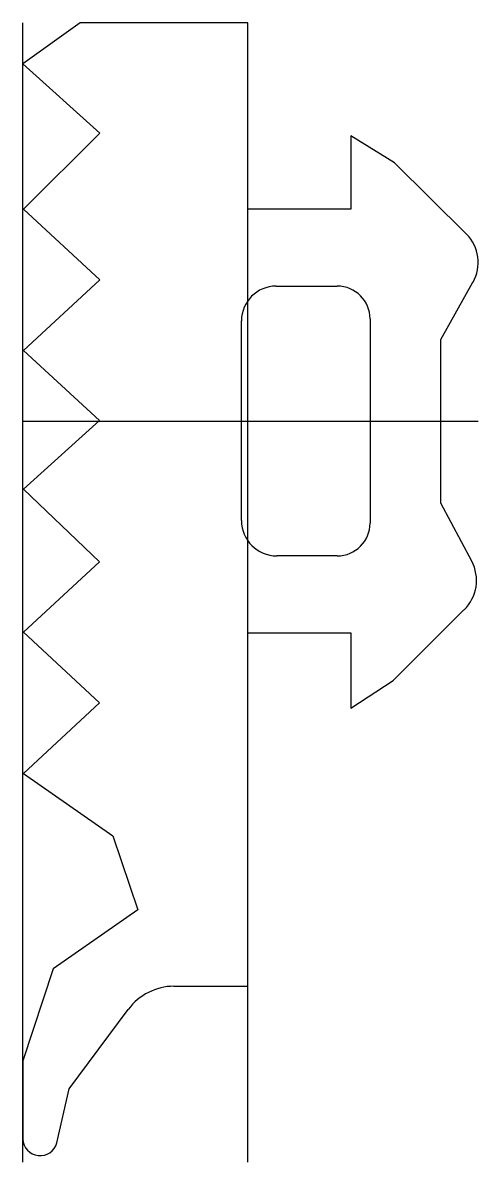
# Model space of a CAD drawing. Extents: x -3.5 to 3.6, y -11.5 to 6.2.
import ezdxf

# ---------------------------------------------------------------- set-up
doc = ezdxf.new("R2010")
doc.units = 0
doc.layers.get('0').update_dxf_attribs({"linetype": 'CONTINUOUS'})

msp = doc.modelspace()

# ---------------------------------------------------------------- linework, layer by layer
at = {"linetype": 'CONTINUOUS'}
for p, q in [((-3.5, -11.54), (-3.5, 6.2)), ((-2.61, 6.2), (-3.5, 5.56)), ((0, 6.2), (-2.61, 6.2)), ((0, -11.54), (0, 6.2)), ((0, 3.3), (0, 6.2)), ((-3.5, 5.56), (-2.3, 4.48)), ((-2.3, 4.48), (-3.49, 3.3)), ((2.28, 4.02), (1.6, 4.44)), ((1.6, 4.44), (1.6, 3.3)), ((3.4, 2.91), (2.28, 4.02)), ((-3.49, 3.3), (-2.3, 2.2)), ((1.6, 3.3), (0, 3.3)), ((-2.3, 2.2), (-3.49, 1.1)), ((3, 1.27), (3.5, 2.16)), ((0.44, 2.1), (1.39, 2.1)), ((-0.1, -1.55), (-0.1, 1.56)), ((1.9, 1.59), (1.9, -1.59)), ((3, -1.28), (3, 1.27)), ((-3.49, 1.1), (-2.31, 0.01)), ((-3.5, 0), (3.58, 0)), ((-2.31, 0.01), (-3.49, -1.06)), ((-3.49, -1.06), (-2.31, -2.19)), ((3.48, -2.18), (3, -1.28)), ((1.39, -2.1), (0.45, -2.1)), ((-2.31, -2.19), (-3.49, -3.29)), ((2.26, -4.04), (3.36, -2.94)), ((-3.49, -3.29), (-2.31, -4.39)), ((0, -8.8), (0, -3.3)), ((0, -3.3), (1.6, -3.3)), ((1.6, -3.3), (1.6, -4.47)), ((1.6, -4.47), (2.26, -4.04)), ((-2.31, -4.39), (-3.49, -5.49)), ((-3.49, -5.49), (-2.1, -6.46)), ((-2.1, -6.46), (-1.71, -7.61)), ((-1.71, -7.61), (-3.03, -8.53)), ((-3.03, -8.53), (-3.5, -9.96)), ((-1.15, -8.8), (0, -8.8)), ((-2.78, -10.4), (-1.86, -9.16)), ((-3.5, -9.96), (-3.5, -11.18)), ((-2.97, -11.24), (-2.78, -10.4))]:
    msp.add_line(p, q, dxfattribs=at)
for centre, radius, start, end in [((2.951, 2.468), 0.63, 330.6885, 44.5008), ((0.44, 1.56), 0.54, 90, 180), ((1.39, 1.59), 0.51, 360, 90), ((0.45, -1.55), 0.55, 180, 270), ((1.39, -1.59), 0.51, 270, 0), ((2.915, -2.48), 0.64, 314.0782, 27.9765), ((-1.145, -9.69), 0.89, 90.3214, 143.4524), ((-3.23, -11.168), 0.27, 182.5183, 344.5641)]:
    msp.add_arc(centre, radius, start, end, dxfattribs=at)

doc.saveas('drawing.dxf')
